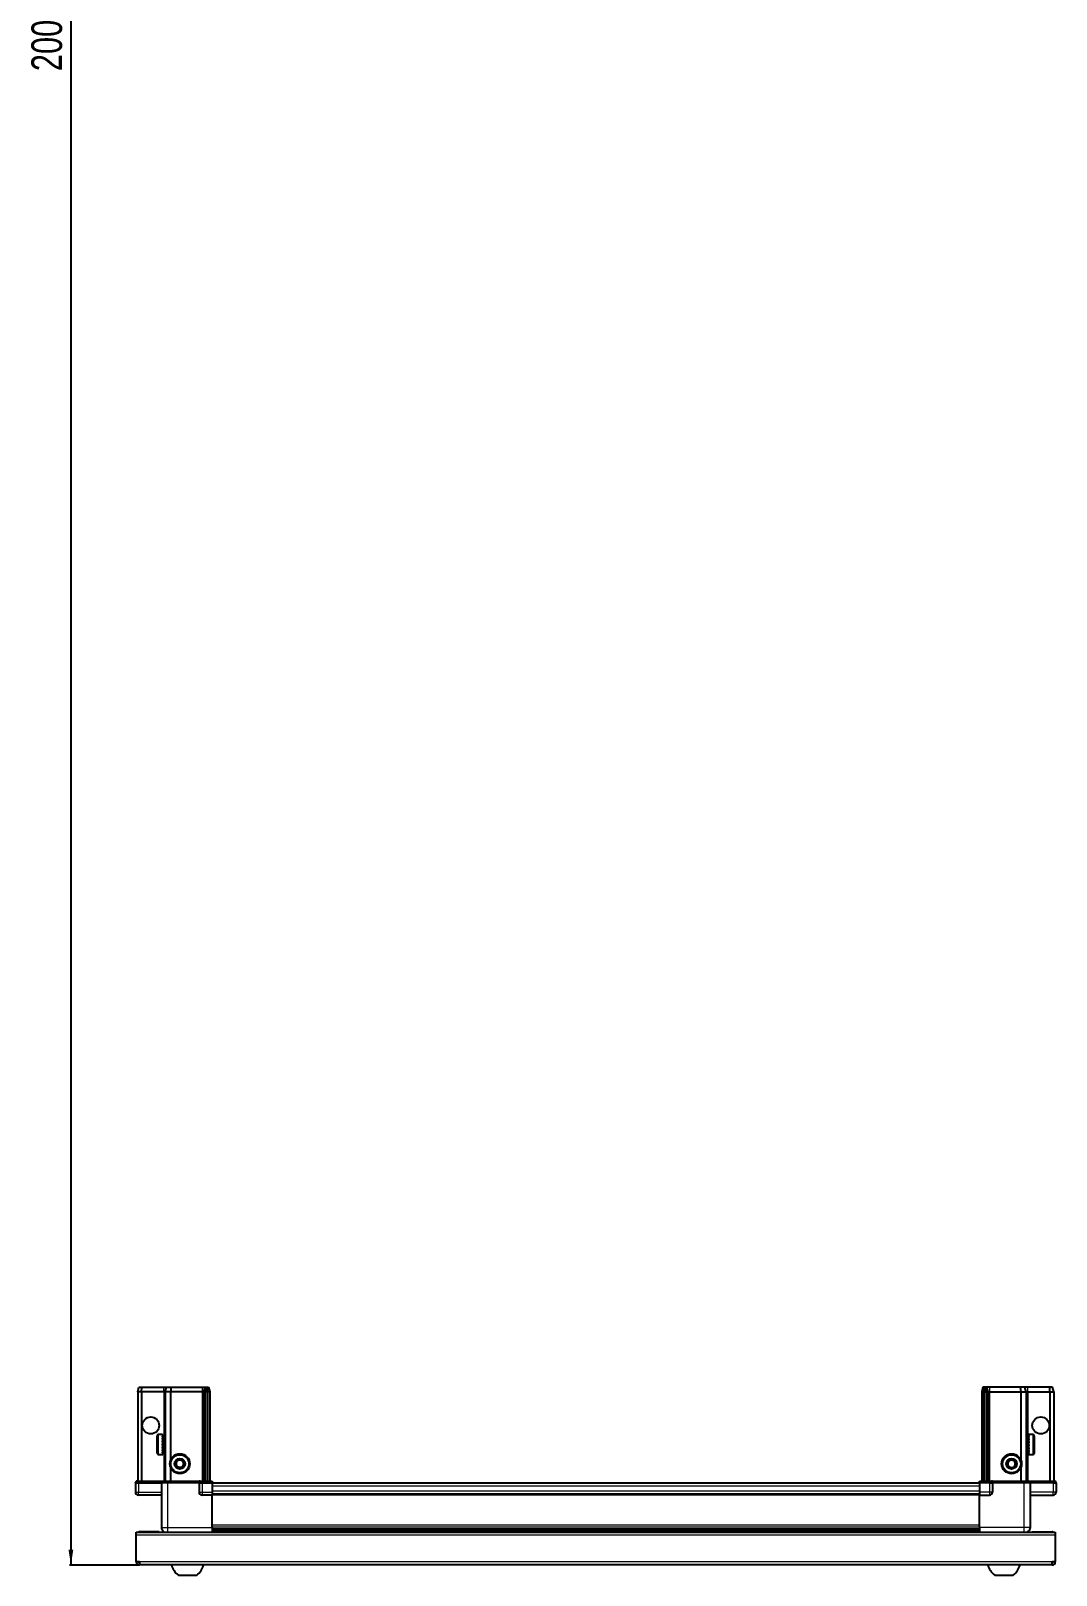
# Model space of a CAD drawing. Header units: millimetres. Extents: x 877 to 4552, y -1534 to 1780.
# Drawn here: x 933 to 1601, y -1534 to -527 of the extents above; entities that cross this region are included whole.
import ezdxf

# ---------------------------------------------------------------- set-up
doc = ezdxf.new("R2010")
doc.units = ezdxf.units.MM
doc.layers.add('FORMAT', color=7, linetype='Continuous')
doc.styles.add('SLDTEXTSTYLE0', font='TXT', dxfattribs={"width": 0.75})
doc.dimstyles.new('SLDDIMSTYLE0', dxfattribs={"dimtxt": 20, "dimasz": 10, "dimexe": 0, "dimexo": 0.0625, "dimgap": 5, "dimtad": 2, "dimdec": 1, "dimrnd": 1e-09, "dimzin": 12, "dimdsep": 46, "dimtxsty": 'SLDTEXTSTYLE0', "dimsah": 1, "dimcen": 0.09, "dimadec": 0, "dimazin": 3, "dimtfac": 1, "dimtofl": 0, "dimtmove": 0, "dimatfit": 3, "dimfxl": 0, "dimfrac": 2, "dimtolj": 1, "dimtzin": 12, "dimarcsym": 0})

# ---------------------------------------------------------------- blocks, each defined once
blk = doc.blocks.new('_D_9')
at = {"layer": 'FORMAT'}
for p, q in [((1026, 479.6), (957.7, 479.6)), ((958.7, 479.6), (958.7, -1527.4)), ((1003.3, -1527.4), (957.7, -1527.4))]:
    blk.add_line(p, q, dxfattribs=at)
for points in [[(958.7, 479.6), (957.1, 469.6), (960.2, 469.6)], [(958.7, -1527.4), (960.2, -1517.4), (957.1, -1517.4)]]:
    blk.add_solid(points, dxfattribs=at)
at = {"layer": 'FORMAT', "insert": (932.9, -553.4), "char_height": 20, "attachment_point": 1, "rotation": 90, "style": 'SLDTEXTSTYLE0'}
blk.add_mtext('2007', dxfattribs=at)

msp = doc.modelspace()

# ---------------------------------------------------------------- linework, layer by layer
at = {"color": 7, "linetype": 'Continuous', "lineweight": 25}
for p, q in [((1002.17, -1414.36), (1002.98, -1411.36)), ((1002.17, -1414.36), (1002.17, -1472.66)), ((1004.67, -1414.36), (1002.17, -1414.36)), ((1002.98, -1411.36), (1004.83, -1411.36)), ((1004.67, -1414.36), (1004.83, -1411.36)), ((1019.17, -1414.36), (1004.67, -1414.36)), ((1004.67, -1414.36), (1004.67, -1472.66)), ((1004.83, -1411.36), (1019.17, -1411.36)), ((1019.17, -1411.36), (1020.98, -1411.36)), ((1020.17, -1414.36), (1019.17, -1414.36)), ((1020.17, -1414.36), (1020.98, -1411.36)), ((1020.17, -1414.36), (1020.17, -1472.66)), ((1023.67, -1414.36), (1020.17, -1414.36)), ((1020.98, -1411.36), (1024.01, -1411.36)), ((1024.01, -1411.36), (1023.67, -1414.36)), ((1044.17, -1414.36), (1023.67, -1414.36)), ((1023.67, -1414.36), (1023.67, -1458.86)), ((1024.01, -1411.36), (1044.17, -1411.36)), ((1044.17, -1411.36), (1045.98, -1411.36)), ((1045.17, -1414.36), (1044.17, -1414.36)), ((1045.98, -1411.36), (1045.17, -1414.36)), ((1046.17, -1414.36), (1045.17, -1414.36)), ((1045.17, -1414.36), (1045.17, -1472.66)), ((1045.98, -1411.36), (1046.72, -1411.36)), ((1046.72, -1411.36), (1046.17, -1414.36)), ((1047.67, -1414.36), (1046.17, -1414.36)), ((1046.17, -1414.36), (1046.17, -1472.66)), ((1046.72, -1411.36), (1047.22, -1411.36)), ((1047.22, -1411.36), (1047.67, -1414.36)), ((1047.22, -1411.36), (1048.37, -1411.36)), ((1047.67, -1414.36), (1047.67, -1472.66)), ((1049.17, -1414.36), (1047.67, -1414.36)), ((1048.37, -1411.36), (1049.17, -1414.36)), ((1049.17, -1414.36), (1049.17, -1472.66)), ((1552.98, -1411.36), (1552.17, -1414.36)), ((1552.17, -1414.36), (1553.67, -1414.36)), ((1552.17, -1414.36), (1552.17, -1472.66)), ((1554.13, -1411.36), (1552.98, -1411.36)), ((1554.13, -1411.36), (1553.67, -1414.36)), ((1553.67, -1414.36), (1555.17, -1414.36)), ((1553.67, -1414.36), (1553.67, -1472.66)), ((1554.63, -1411.36), (1554.13, -1411.36)), ((1554.63, -1411.36), (1555.17, -1414.36)), ((1555.37, -1411.36), (1554.63, -1411.36)), ((1555.17, -1414.36), (1555.17, -1472.66)), ((1555.17, -1414.36), (1556.17, -1414.36)), ((1555.37, -1411.36), (1556.17, -1414.36)), ((1557.17, -1411.36), (1555.37, -1411.36)), ((1556.17, -1414.36), (1556.17, -1472.66)), ((1556.17, -1414.36), (1557.17, -1414.36)), ((1577.34, -1411.36), (1557.17, -1411.36)), ((1557.17, -1414.36), (1577.67, -1414.36)), ((1577.34, -1411.36), (1577.67, -1414.36)), ((1580.37, -1411.36), (1577.34, -1411.36)), ((1577.67, -1414.36), (1577.67, -1458.86)), ((1577.67, -1414.36), (1581.17, -1414.36)), ((1581.17, -1414.36), (1580.37, -1411.36)), ((1582.17, -1411.36), (1580.37, -1411.36)), ((1581.17, -1414.36), (1581.17, -1472.66)), ((1581.17, -1414.36), (1582.17, -1414.36)), ((1596.52, -1411.36), (1582.17, -1411.36)), ((1582.17, -1414.36), (1596.67, -1414.36)), ((1596.67, -1414.36), (1596.52, -1411.36)), ((1598.37, -1411.36), (1596.52, -1411.36)), ((1596.67, -1414.36), (1596.67, -1472.66)), ((1596.67, -1414.36), (1599.17, -1414.36)), ((1599.17, -1414.36), (1598.37, -1411.36)), ((1599.17, -1414.36), (1599.17, -1472.66)), ((1014.97, -1454.56), (1014.97, -1443.16)), ((1018.17, -1442.36), (1015.77, -1442.36)), ((1018.17, -1442.36), (1018.17, -1442.36)), ((1018.17, -1442.36), (1018.67, -1442.36)), ((1018.17, -1442.55), (1018.67, -1442.55)), ((1018.17, -1442.55), (1018.17, -1442.77)), ((1018.17, -1442.77), (1018.67, -1442.77)), ((1018.17, -1443.35), (1018.67, -1443.35)), ((1018.17, -1443.35), (1018.17, -1443.77)), ((1018.17, -1443.77), (1018.67, -1443.77)), ((1018.17, -1444.68), (1018.67, -1444.68)), ((1018.17, -1444.68), (1018.17, -1445.27)), ((1018.17, -1445.27), (1018.67, -1445.27)), ((1018.17, -1446.42), (1018.67, -1446.42)), ((1018.17, -1446.42), (1018.17, -1447.12)), ((1018.17, -1447.12), (1018.67, -1447.12)), ((1018.17, -1448.41), (1018.67, -1448.41)), ((1018.17, -1448.41), (1018.17, -1449.14)), ((1018.17, -1448.55), (1018.67, -1448.55)), ((1018.17, -1449.05), (1018.67, -1449.05)), ((1018.17, -1449.14), (1018.67, -1449.14)), ((1018.67, -1442.55), (1018.67, -1442.36)), ((1018.67, -1442.77), (1018.67, -1442.55)), ((1018.67, -1443.35), (1018.67, -1442.77)), ((1018.67, -1443.77), (1018.67, -1443.35)), ((1018.67, -1444.68), (1018.67, -1443.77)), ((1018.77, -1444.46), (1018.67, -1444.46)), ((1018.67, -1445.27), (1018.67, -1444.68)), ((1018.67, -1446.42), (1018.67, -1445.27)), ((1018.67, -1447.12), (1018.67, -1446.42)), ((1018.67, -1448.41), (1018.67, -1447.12)), ((1018.67, -1448.55), (1018.67, -1448.41)), ((1018.67, -1449.14), (1018.67, -1449.05)), ((1018.67, -1450.43), (1018.67, -1449.14)), ((1018.77, -1453.26), (1018.77, -1444.46)), ((1019.66, -1445.55), (1019.17, -1444.86)), ((1019.17, -1452.86), (1019.17, -1444.86)), ((1020.14, -1444.86), (1019.66, -1445.55)), ((1019.66, -1452.17), (1019.66, -1445.55)), ((1020.17, -1444.86), (1020.14, -1444.86)), ((1020.14, -1452.86), (1020.14, -1444.86)), ((1581.21, -1444.86), (1581.17, -1444.86)), ((1581.69, -1445.55), (1581.21, -1444.86)), ((1581.21, -1444.86), (1581.21, -1452.86)), ((1582.17, -1444.86), (1581.69, -1445.55)), ((1581.69, -1445.55), (1581.69, -1452.17)), ((1582.17, -1444.86), (1582.17, -1452.86)), ((1582.67, -1444.46), (1582.57, -1444.46)), ((1582.57, -1444.46), (1582.57, -1453.26)), ((1585.57, -1442.36), (1582.67, -1442.36)), ((1583.17, -1442.36), (1582.67, -1442.36)), ((1582.67, -1442.36), (1582.67, -1442.41)), ((1582.67, -1442.41), (1582.67, -1442.69)), ((1583.17, -1442.41), (1582.67, -1442.41)), ((1583.17, -1442.69), (1582.67, -1442.69)), ((1582.67, -1442.69), (1582.67, -1442.97)), ((1583.17, -1442.97), (1582.67, -1442.97)), ((1582.67, -1442.97), (1582.67, -1443.63)), ((1583.17, -1443.63), (1582.67, -1443.63)), ((1582.67, -1443.63), (1582.67, -1444.1)), ((1582.67, -1444.1), (1582.67, -1445.08)), ((1583.17, -1444.1), (1582.67, -1444.1)), ((1583.17, -1445.08), (1582.67, -1445.08)), ((1582.67, -1445.08), (1582.67, -1445.7)), ((1582.67, -1445.7), (1582.67, -1446.9)), ((1583.17, -1445.7), (1582.67, -1445.7)), ((1583.17, -1446.9), (1582.67, -1446.9)), ((1582.67, -1446.9), (1582.67, -1447.53)), ((1583.17, -1447.53), (1582.67, -1447.53)), ((1582.67, -1447.61), (1582.67, -1448.91)), ((1583.17, -1447.61), (1582.67, -1447.61)), ((1583.17, -1448.91), (1582.67, -1448.91)), ((1583.17, -1449.39), (1582.67, -1449.39)), ((1582.67, -1449.39), (1582.67, -1449.65)), ((1582.67, -1449.65), (1582.67, -1450.91)), ((1583.17, -1449.65), (1582.67, -1449.65)), ((1583.17, -1442.41), (1583.17, -1442.36)), ((1583.17, -1442.97), (1583.17, -1442.69)), ((1583.17, -1444.1), (1583.17, -1443.63)), ((1583.17, -1445.7), (1583.17, -1445.08)), ((1583.17, -1447.61), (1583.17, -1446.9)), ((1583.17, -1449.65), (1583.17, -1448.91)), ((1586.37, -1443.16), (1586.37, -1454.56)), ((1015.77, -1455.36), (1018.17, -1455.36)), ((1018.17, -1450.43), (1018.67, -1450.43)), ((1018.17, -1450.43), (1018.17, -1451.14)), ((1018.17, -1451.14), (1018.67, -1451.14)), ((1018.17, -1452.3), (1018.67, -1452.3)), ((1018.17, -1452.3), (1018.17, -1452.91)), ((1018.17, -1452.91), (1018.67, -1452.91)), ((1018.17, -1453.84), (1018.67, -1453.84)), ((1018.17, -1453.84), (1018.17, -1454.28)), ((1018.17, -1454.28), (1018.67, -1454.28)), ((1018.17, -1454.89), (1018.67, -1454.89)), ((1018.17, -1454.89), (1018.17, -1455.12)), ((1018.17, -1455.12), (1018.67, -1455.12)), ((1018.17, -1455.34), (1018.67, -1455.34)), ((1018.17, -1455.34), (1018.17, -1455.36)), ((1018.17, -1455.35), (1018.67, -1455.35)), ((1018.67, -1451.14), (1018.67, -1450.43)), ((1018.67, -1452.3), (1018.67, -1451.14)), ((1018.67, -1452.91), (1018.67, -1452.3)), ((1018.67, -1453.84), (1018.67, -1452.91)), ((1018.67, -1453.26), (1018.77, -1453.26)), ((1018.67, -1454.28), (1018.67, -1453.84)), ((1018.67, -1454.89), (1018.67, -1454.28)), ((1018.67, -1455.12), (1018.67, -1454.89)), ((1018.67, -1455.34), (1018.67, -1455.12)), ((1018.67, -1455.35), (1018.67, -1455.34)), ((1019.17, -1452.86), (1019.66, -1452.17)), ((1019.66, -1452.17), (1020.14, -1452.86)), ((1020.14, -1452.86), (1020.17, -1452.86)), ((1581.17, -1452.86), (1581.21, -1452.86)), ((1581.21, -1452.86), (1581.69, -1452.17)), ((1581.69, -1452.17), (1582.17, -1452.86)), ((1582.57, -1453.26), (1582.67, -1453.26)), ((1583.17, -1450.91), (1582.67, -1450.91)), ((1582.67, -1450.91), (1582.67, -1451.6)), ((1582.67, -1451.6), (1582.67, -1452.72)), ((1583.17, -1451.6), (1582.67, -1451.6)), ((1583.17, -1452.72), (1582.67, -1452.72)), ((1582.67, -1452.72), (1582.67, -1453.29)), ((1582.67, -1453.29), (1582.67, -1454.15)), ((1583.17, -1453.29), (1582.67, -1453.29)), ((1583.17, -1454.15), (1582.67, -1454.15)), ((1582.67, -1454.15), (1582.67, -1454.54)), ((1582.67, -1454.54), (1582.67, -1455.06)), ((1583.17, -1454.54), (1582.67, -1454.54)), ((1583.17, -1455.06), (1582.67, -1455.06)), ((1582.67, -1455.06), (1582.67, -1455.24)), ((1582.67, -1455.24), (1582.67, -1455.36)), ((1583.17, -1455.24), (1582.67, -1455.24)), ((1582.67, -1455.36), (1585.57, -1455.36)), ((1583.17, -1451.6), (1583.17, -1450.91)), ((1583.17, -1453.29), (1583.17, -1452.72)), ((1583.17, -1454.54), (1583.17, -1454.15)), ((1583.17, -1455.24), (1583.17, -1455.06)), ((1023.67, -1463.86), (1023.67, -1472.66)), ((1577.67, -1463.86), (1577.67, -1472.66)), ((1001.17, -1472.66), (1000.67, -1473.52)), ((1000.67, -1473.86), (1000.67, -1473.52)), ((1000.67, -1473.86), (1002.67, -1473.86)), ((1000.67, -1473.86), (1000.67, -1479.86)), ((1002.67, -1472.66), (1001.17, -1472.66)), ((1002.67, -1472.66), (1017.47, -1472.66)), ((1017.47, -1473.86), (1002.67, -1473.86)), ((1002.67, -1473.86), (1017.47, -1473.86)), ((1017.47, -1472.66), (1017.67, -1472.66)), ((1017.67, -1473.86), (1017.47, -1473.86)), ((1017.67, -1473.86), (1017.67, -1472.66)), ((1017.67, -1472.66), (1021.67, -1472.66)), ((1021.67, -1473.86), (1017.67, -1473.86)), ((1017.67, -1473.86), (1017.67, -1502.86)), ((1021.67, -1472.66), (1041.97, -1472.66)), ((1041.97, -1473.86), (1021.67, -1473.86)), ((1041.97, -1472.66), (1042.17, -1472.66)), ((1042.17, -1473.86), (1041.97, -1473.86)), ((1042.17, -1473.86), (1042.17, -1472.66)), ((1042.85, -1472.66), (1042.17, -1472.66)), ((1042.17, -1473.86), (1044.17, -1473.86)), ((1042.17, -1473.86), (1042.17, -1479.86)), ((1042.85, -1472.66), (1050.67, -1472.66)), ((1050.67, -1473.52), (1044.17, -1473.52)), ((1050.67, -1473.86), (1044.17, -1473.86)), ((1044.17, -1473.86), (1050.67, -1473.86)), ((1050.67, -1472.66), (1050.67, -1473.52)), ((1050.67, -1473.52), (1050.67, -1473.52)), ((1050.67, -1473.86), (1050.67, -1473.52)), ((1050.67, -1473.86), (1050.67, -1473.86)), ((1050.67, -1473.86), (1050.67, -1479.86)), ((1550.67, -1474.01), (1050.67, -1474.01)), ((1050.67, -1479.86), (1050.67, -1481.86)), ((1550.67, -1473.52), (1550.67, -1472.66)), ((1550.67, -1472.66), (1558.5, -1472.66)), ((1557.17, -1473.52), (1550.67, -1473.52)), ((1550.67, -1473.86), (1550.67, -1473.52)), ((1557.17, -1473.86), (1550.67, -1473.86)), ((1550.67, -1473.86), (1550.67, -1479.86)), ((1550.67, -1479.86), (1550.67, -1481.86)), ((1557.17, -1473.86), (1559.17, -1473.86)), ((1559.17, -1473.86), (1557.17, -1473.86)), ((1559.17, -1472.66), (1558.5, -1472.66)), ((1559.17, -1473.86), (1559.17, -1472.66)), ((1559.17, -1472.66), (1559.37, -1472.66)), ((1559.37, -1473.86), (1559.17, -1473.86)), ((1559.17, -1473.86), (1559.17, -1479.86)), ((1559.37, -1472.66), (1579.67, -1472.66)), ((1579.67, -1473.86), (1559.37, -1473.86)), ((1579.67, -1472.66), (1583.67, -1472.66)), ((1583.67, -1473.86), (1579.67, -1473.86)), ((1583.67, -1473.86), (1583.67, -1472.66)), ((1583.67, -1472.66), (1583.87, -1472.66)), ((1583.87, -1473.86), (1583.67, -1473.86)), ((1583.67, -1473.86), (1583.67, -1502.86)), ((1583.87, -1472.66), (1598.67, -1472.66)), ((1598.67, -1473.86), (1583.87, -1473.86)), ((1600.17, -1472.66), (1598.67, -1472.66)), ((1598.67, -1473.86), (1600.67, -1473.86)), ((1600.67, -1473.52), (1600.17, -1472.66)), ((1600.67, -1473.52), (1600.17, -1472.66)), ((1600.67, -1473.86), (1600.67, -1473.52)), ((1600.67, -1473.86), (1600.67, -1473.52)), ((1600.67, -1473.86), (1600.67, -1473.86)), ((1600.67, -1473.86), (1600.67, -1479.86)), ((1017.67, -1481.86), (1002.67, -1481.86)), ((1050.67, -1481.86), (1044.17, -1481.86)), ((1550.67, -1481.21), (1050.67, -1481.21)), ((1050.67, -1502.86), (1050.67, -1481.86)), ((1550.67, -1481.86), (1557.17, -1481.86)), ((1550.67, -1502.86), (1550.67, -1481.86)), ((1583.67, -1481.86), (1598.67, -1481.86)), ((1001.17, -1507.96), (1001.17, -1505.86)), ((1001.17, -1505.86), (1600.17, -1505.86)), ((1001.17, -1525.26), (1001.17, -1507.96)), ((1016.17, -1505.76), (1003.27, -1505.76)), ((1016.17, -1505.76), (1016.17, -1505.86)), ((1050.67, -1503.88), (1550.67, -1503.88)), ((1050.67, -1503.92), (1550.67, -1503.92)), ((1074.55, -1505.71), (1050.67, -1505.71)), ((1069.17, -1505.86), (1069.17, -1505.71)), ((1069.21, -1505.86), (1069.21, -1505.71)), ((1069.48, -1505.86), (1069.48, -1505.71)), ((1069.74, -1505.86), (1069.74, -1505.71)), ((1070.39, -1505.86), (1070.39, -1505.71)), ((1070.86, -1505.86), (1070.86, -1505.71)), ((1071.82, -1505.86), (1071.82, -1505.71)), ((1072.44, -1505.86), (1072.44, -1505.71)), ((1073.63, -1505.86), (1073.63, -1505.71)), ((1074.29, -1505.86), (1074.29, -1505.71)), ((1074.34, -1505.86), (1074.34, -1505.71)), ((1075.64, -1505.71), (1074.55, -1505.71)), ((1076.37, -1505.71), (1075.64, -1505.71)), ((1075.64, -1505.86), (1075.64, -1505.71)), ((1075.64, -1505.71), (1075.64, -1505.71)), ((1075.65, -1505.86), (1075.65, -1505.71)), ((1076.15, -1505.86), (1076.15, -1505.71)), ((1076.38, -1505.71), (1076.37, -1505.71)), ((1076.38, -1505.86), (1076.38, -1505.71)), ((1076.79, -1505.71), (1076.38, -1505.71)), ((1524.55, -1505.71), (1076.79, -1505.71)), ((1077.65, -1505.86), (1077.65, -1505.71)), ((1078.34, -1505.86), (1078.34, -1505.71)), ((1079.47, -1505.86), (1079.47, -1505.71)), ((1080.04, -1505.86), (1080.04, -1505.71)), ((1080.91, -1505.86), (1080.91, -1505.71)), ((1081.31, -1505.86), (1081.31, -1505.71)), ((1081.84, -1505.86), (1081.84, -1505.71)), ((1082.04, -1505.86), (1082.04, -1505.71)), ((1082.17, -1505.86), (1082.17, -1505.71)), ((1519.18, -1505.86), (1519.18, -1505.71)), ((1519.35, -1505.86), (1519.35, -1505.71)), ((1519.56, -1505.86), (1519.56, -1505.71)), ((1520.12, -1505.86), (1520.12, -1505.71)), ((1520.54, -1505.86), (1520.54, -1505.71)), ((1521.43, -1505.86), (1521.43, -1505.71)), ((1522.02, -1505.86), (1522.02, -1505.71)), ((1523.16, -1505.86), (1523.16, -1505.71)), ((1523.86, -1505.86), (1523.86, -1505.71)), ((1525.14, -1505.71), (1524.55, -1505.71)), ((1525.87, -1505.71), (1525.14, -1505.71)), ((1525.14, -1505.86), (1525.14, -1505.71)), ((1525.14, -1505.71), (1525.14, -1505.71)), ((1525.31, -1505.86), (1525.31, -1505.71)), ((1525.81, -1505.86), (1525.81, -1505.71)), ((1525.87, -1505.86), (1525.87, -1505.71)), ((1526.79, -1505.71), (1525.87, -1505.71)), ((1525.87, -1505.71), (1525.87, -1505.71)), ((1550.67, -1505.71), (1526.79, -1505.71)), ((1527.16, -1505.86), (1527.16, -1505.71)), ((1527.87, -1505.86), (1527.87, -1505.71)), ((1529.05, -1505.86), (1529.05, -1505.71)), ((1529.65, -1505.86), (1529.65, -1505.71)), ((1530.6, -1505.86), (1530.6, -1505.71)), ((1531.05, -1505.86), (1531.05, -1505.71)), ((1531.67, -1505.86), (1531.67, -1505.71)), ((1531.91, -1505.86), (1531.91, -1505.71)), ((1532.15, -1505.86), (1532.15, -1505.71)), ((1532.17, -1505.86), (1532.17, -1505.71)), ((1585.17, -1505.76), (1598.07, -1505.76)), ((1585.17, -1505.76), (1585.17, -1505.86)), ((1600.17, -1505.86), (1600.17, -1507.96)), ((1600.17, -1507.96), (1600.17, -1525.26)), ((1003.27, -1525.26), (1001.17, -1525.26)), ((1003.27, -1525.26), (1003.27, -1527.36)), ((1598.07, -1527.36), (1003.27, -1527.36)), ((1600.17, -1525.26), (1598.07, -1525.26)), ((1598.07, -1527.36), (1598.07, -1525.26)), ((1028.67, -1533.96), (1040.67, -1533.96)), ((1560.67, -1533.96), (1572.67, -1533.96))]:
    msp.add_line(p, q, dxfattribs=at)
at = {"color": 8, "linetype": 'Continuous', "lineweight": 18}
for p, q in [((1019.17, -1414.36), (1019.17, -1411.36)), ((1019.17, -1414.36), (1019.17, -1444.86)), ((1044.17, -1411.36), (1044.17, -1414.36)), ((1044.17, -1414.36), (1044.17, -1472.66)), ((1557.17, -1411.36), (1557.17, -1414.36)), ((1557.17, -1414.36), (1557.17, -1472.66)), ((1582.17, -1414.36), (1582.17, -1411.36)), ((1582.17, -1414.36), (1582.17, -1444.86)), ((1015.77, -1455.36), (1015.77, -1442.36)), ((1585.57, -1442.36), (1585.57, -1455.36)), ((1019.17, -1452.86), (1019.17, -1472.66)), ((1582.17, -1452.86), (1582.17, -1472.66)), ((1000.67, -1479.86), (1002.67, -1479.86)), ((1002.67, -1473.86), (1002.67, -1472.66)), ((1002.67, -1473.86), (1002.67, -1479.86)), ((1002.67, -1479.86), (1017.67, -1479.86)), ((1002.67, -1481.86), (1002.67, -1479.86)), ((1017.47, -1473.86), (1017.47, -1472.66)), ((1021.67, -1473.86), (1021.67, -1472.66)), ((1021.67, -1473.86), (1021.67, -1502.86)), ((1041.97, -1473.86), (1041.97, -1472.66)), ((1042.17, -1479.86), (1044.17, -1479.86)), ((1044.17, -1473.86), (1044.17, -1473.52)), ((1044.17, -1473.86), (1044.17, -1479.86)), ((1044.17, -1479.86), (1050.67, -1479.86)), ((1044.17, -1479.86), (1044.17, -1481.86)), ((1050.67, -1473.86), (1050.67, -1473.52)), ((1550.67, -1476.01), (1050.67, -1476.01)), ((1550.67, -1479.21), (1050.67, -1479.21)), ((1557.17, -1479.86), (1550.67, -1479.86)), ((1557.17, -1473.86), (1557.17, -1473.52)), ((1557.17, -1473.86), (1557.17, -1479.86)), ((1557.17, -1479.86), (1557.17, -1481.86)), ((1559.17, -1479.86), (1557.17, -1479.86)), ((1559.37, -1472.66), (1559.37, -1473.86)), ((1579.67, -1473.86), (1579.67, -1472.66)), ((1579.67, -1473.86), (1579.67, -1502.86)), ((1598.67, -1479.86), (1583.67, -1479.86)), ((1583.87, -1472.66), (1583.87, -1473.86)), ((1598.67, -1473.86), (1598.67, -1472.66)), ((1598.67, -1473.86), (1598.67, -1479.86)), ((1598.67, -1481.86), (1598.67, -1479.86)), ((1600.67, -1479.86), (1598.67, -1479.86)), ((1550.67, -1481.86), (1050.67, -1481.86)), ((1600.17, -1507.96), (1001.17, -1507.96)), ((1003.27, -1505.86), (1003.27, -1505.76)), ((1021.67, -1502.86), (1050.67, -1502.86)), ((1050.67, -1501.26), (1550.67, -1501.26)), ((1550.67, -1502.68), (1050.67, -1502.68)), ((1050.67, -1505.12), (1550.67, -1505.12)), ((1579.67, -1502.86), (1550.67, -1502.86)), ((1598.07, -1505.86), (1598.07, -1505.76)), ((1598.07, -1525.26), (1003.27, -1525.26))]:
    msp.add_line(p, q, dxfattribs=at)
at = {"color": 7, "linetype": 'Continuous', "lineweight": 25, "flags": 128}
for points in [[(1003.27, -1505.76), (1002.86, -1505.8), (1002.63, -1505.86)], [(1598.71, -1505.86), (1598.48, -1505.8), (1598.07, -1505.76)]]:
    msp.add_lwpolyline(points, dxfattribs=at)
at = {"color": 7, "linetype": 'Continuous', "lineweight": 25}
for centre, radius in [((1010.67, -1436.36), 5.5), ((1590.67, -1436.36), 5.5), ((1029.67, -1461.36), 6.5), ((1029.67, -1461.36), 3.46), ((1571.67, -1461.36), 6.5), ((1571.67, -1461.36), 3.46)]:
    msp.add_circle(centre, radius, dxfattribs=at)
at = {"color": 8, "linetype": 'Continuous', "lineweight": 18}
for centre in [(1029.67, -1461.36), (1571.67, -1461.36)]:
    msp.add_circle(centre, 5.7, dxfattribs=at)
at = {"color": 7, "linetype": 'Continuous', "lineweight": 25}
for centre, radius, start, end in [((1015.77, -1443.16), 0.8, 90, 180), ((1019.17, -1444.46), 0.4, 180, 270), ((1582.17, -1444.46), 0.4, 270, 0), ((1585.57, -1443.16), 0.8, 360, 90), ((1015.77, -1454.56), 0.8, 180, 270), ((1019.17, -1453.26), 0.4, 90, 180), ((1029.67, -1461.36), 2.5, 87.37605, 147.37605), ((1029.67, -1461.36), 2.5, 27.37605, 87.37605), ((1571.67, -1461.36), 2.5, 134.67671, 194.67671), ((1571.67, -1461.36), 2.5, 74.67671, 134.67671), ((1571.67, -1461.36), 2.5, 14.67671, 74.67671), ((1582.17, -1453.26), 0.4, 360, 90), ((1585.57, -1454.56), 0.8, 270, 0), ((1029.67, -1461.36), 2.5, 147.37605, 207.37605), ((1029.67, -1461.36), 2.5, 207.37605, 267.37605), ((1029.67, -1461.36), 2.5, 267.37605, 327.37605), ((1029.67, -1461.36), 2.5, 327.37605, 27.37605), ((1571.67, -1461.36), 2.5, 194.67671, 254.67671), ((1571.67, -1461.36), 2.5, 254.67671, 314.67671), ((1571.67, -1461.36), 2.5, 314.67671, 14.67671), ((1002.67, -1479.86), 2, 180, 270), ((1044.17, -1479.86), 2, 180, 270), ((1557.17, -1479.86), 2, 270, 0), ((1598.67, -1479.86), 2, 270, 0), ((1003.27, -1525.26), 2.1, 180, 270), ((1003.27, -1525.26), 0.6, 180, 270), ((1035.7, -1524.34), 11.91, 194.70035, 233.8734), ((1033.65, -1524.34), 11.91, 306.1266, 345.29965), ((1567.7, -1524.34), 11.91, 194.70035, 233.8734), ((1565.65, -1524.34), 11.91, 306.1266, 345.29965), ((1598.07, -1525.26), 2.1, 270, 0), ((1598.07, -1525.26), 0.6, 270, 0)]:
    msp.add_arc(centre, radius, start, end, dxfattribs=at)
for centre, start_param, end_param in [((1044.17, -1470.06), 2.4188584, 3.1415927), ((1557.17, -1470.06), 3.1415927, 3.8643269)]:
    msp.add_ellipse(centre, major_axis=(0, 3.46), ratio=0.5773503, start_param=start_param, end_param=end_param, dxfattribs=at)
for points, knots in [([(1026.79, -1461.23), (1027.07, -1460.79), (1027.59, -1459.98), (1028.1, -1459.17), (1028.34, -1458.8)], [0, 0, 0, 0, 0.5346859, 1, 1, 1, 1]), ([(1028.34, -1458.8), (1028.86, -1458.82), (1029.82, -1458.86), (1030.78, -1458.91), (1031.23, -1458.93)], [0, 0, 0, 0, 0.5346859, 1, 1, 1, 1]), ([(1031.23, -1458.93), (1031.39, -1459.23), (1031.77, -1459.96), (1032.22, -1460.85), (1032.5, -1461.38), (1032.56, -1461.49)], [0, 0, 0, 0, 0.3629006, 0.8668753, 1, 1, 1, 1]), ([(1568.89, -1460.6), (1569.25, -1460.23), (1569.94, -1459.55), (1570.62, -1458.88), (1570.94, -1458.57)], [0, 0, 0, 0, 0.53468586, 1, 1, 1, 1]), ([(1570.94, -1458.57), (1571.44, -1458.7), (1572.37, -1458.96), (1573.29, -1459.21), (1573.73, -1459.33)], [0, 0, 0, 0, 0.5346859, 1, 1, 1, 1]), ([(1573.73, -1459.33), (1573.76, -1459.45), (1573.91, -1460.03), (1574.16, -1460.99), (1574.37, -1461.79), (1574.46, -1462.12)], [0, 0, 0, 0, 0.1331247, 0.6370994, 1, 1, 1, 1]), ([(1028.12, -1463.79), (1028.06, -1463.68), (1027.78, -1463.15), (1027.33, -1462.26), (1026.95, -1461.53), (1026.79, -1461.23)], [0, 0, 0, 0, 0.1331247, 0.6370994, 1, 1, 1, 1]), ([(1031, -1463.92), (1030.48, -1463.9), (1029.52, -1463.85), (1028.56, -1463.81), (1028.12, -1463.79)], [0, 0, 0, 0, 0.5346859, 1, 1, 1, 1]), ([(1032.56, -1461.49), (1032.28, -1461.93), (1031.76, -1462.74), (1031.24, -1463.55), (1031, -1463.92)], [0, 0, 0, 0, 0.5346859, 1, 1, 1, 1]), ([(1569.62, -1463.39), (1569.53, -1463.05), (1569.32, -1462.26), (1569.07, -1461.3), (1568.92, -1460.72), (1568.89, -1460.6)], [0, 0, 0, 0, 0.3629006, 0.8668753, 1, 1, 1, 1]), ([(1572.4, -1464.15), (1571.91, -1464.01), (1570.98, -1463.76), (1570.05, -1463.51), (1569.62, -1463.39)], [0, 0, 0, 0, 0.5346859, 1, 1, 1, 1]), ([(1574.46, -1462.12), (1574.09, -1462.48), (1573.4, -1463.16), (1572.72, -1463.84), (1572.4, -1464.15)], [0, 0, 0, 0, 0.5346859, 1, 1, 1, 1]), ([(1017.67, -1502.86), (1017.72, -1503.3), (1017.79, -1503.98), (1018.23, -1504.79), (1018.68, -1505.34), (1019.09, -1505.71), (1019.35, -1505.84), (1019.39, -1505.86)], [0, 0, 0, 0, 0.3630185, 0.5584377, 0.7580039, 0.9575702, 1, 1, 1, 1]), ([(1050.67, -1502.86), (1050.67, -1503.25), (1050.67, -1504.05), (1050.67, -1505.06), (1050.67, -1505.69), (1050.67, -1505.85), (1050.67, -1505.86)], [0, 0, 0, 0, 0.3255201, 0.6510403, 0.9765604, 1, 1, 1, 1]), ([(1550.67, -1502.86), (1550.67, -1503.25), (1550.67, -1504.05), (1550.67, -1505.06), (1550.67, -1505.69), (1550.67, -1505.85), (1550.67, -1505.86)], [0, 0, 0, 0, 0.3255201, 0.6510403, 0.9765604, 1, 1, 1, 1]), ([(1583.67, -1502.86), (1583.63, -1503.3), (1583.55, -1503.98), (1583.12, -1504.79), (1582.66, -1505.34), (1582.26, -1505.71), (1582, -1505.84), (1581.95, -1505.86)], [0, 0, 0, 0, 0.3630185, 0.5584377, 0.7580039, 0.9575702, 1, 1, 1, 1])]:
    msp.add_open_spline(points, degree=3, knots=knots, dxfattribs=at)
at = {"color": 8, "linetype": 'Continuous', "lineweight": 18}
for points in [[(1017.67, -1502.86), (1017.73, -1502.86), (1017.85, -1502.86), (1018.78, -1502.86), (1020.1, -1502.86), (1021.15, -1502.86), (1021.67, -1502.86)], [(1583.67, -1502.86), (1583.61, -1502.86), (1583.49, -1502.86), (1582.57, -1502.86), (1581.24, -1502.86), (1580.2, -1502.86), (1579.67, -1502.86)]]:
    msp.add_open_spline(points, degree=3, dxfattribs=at)
for points in [[(1021.67, -1502.86), (1021.67, -1503.3), (1021.67, -1503.98), (1021.67, -1504.79), (1021.67, -1505.34), (1021.67, -1505.71), (1021.67, -1505.84), (1021.67, -1505.86)], [(1579.67, -1502.86), (1579.67, -1503.3), (1579.67, -1503.98), (1579.67, -1504.79), (1579.67, -1505.34), (1579.67, -1505.71), (1579.67, -1505.84), (1579.67, -1505.86)]]:
    msp.add_open_spline(points, degree=3, knots=[0, 0, 0, 0, 0.3630185, 0.5584377, 0.7580039, 0.9575702, 1, 1, 1, 1], dxfattribs=at)

# ---------------------------------------------------------------- dimensions: what is measured, and where the dimension line sits
at = {"layer": 'FORMAT'}
dim = msp.add_linear_dim(base=(958.67, -1527.36), p1=(1026.04, 479.64), p2=(1003.27, -1527.36), angle=90, dimstyle='SLDDIMSTYLE0', dxfattribs=at)
dim.commit()
dim.dimension.update_dxf_attribs({"geometry": '_D_9', "text_midpoint": (958.67, -523.86), "dimtype": 160})

doc.saveas('drawing.dxf')
